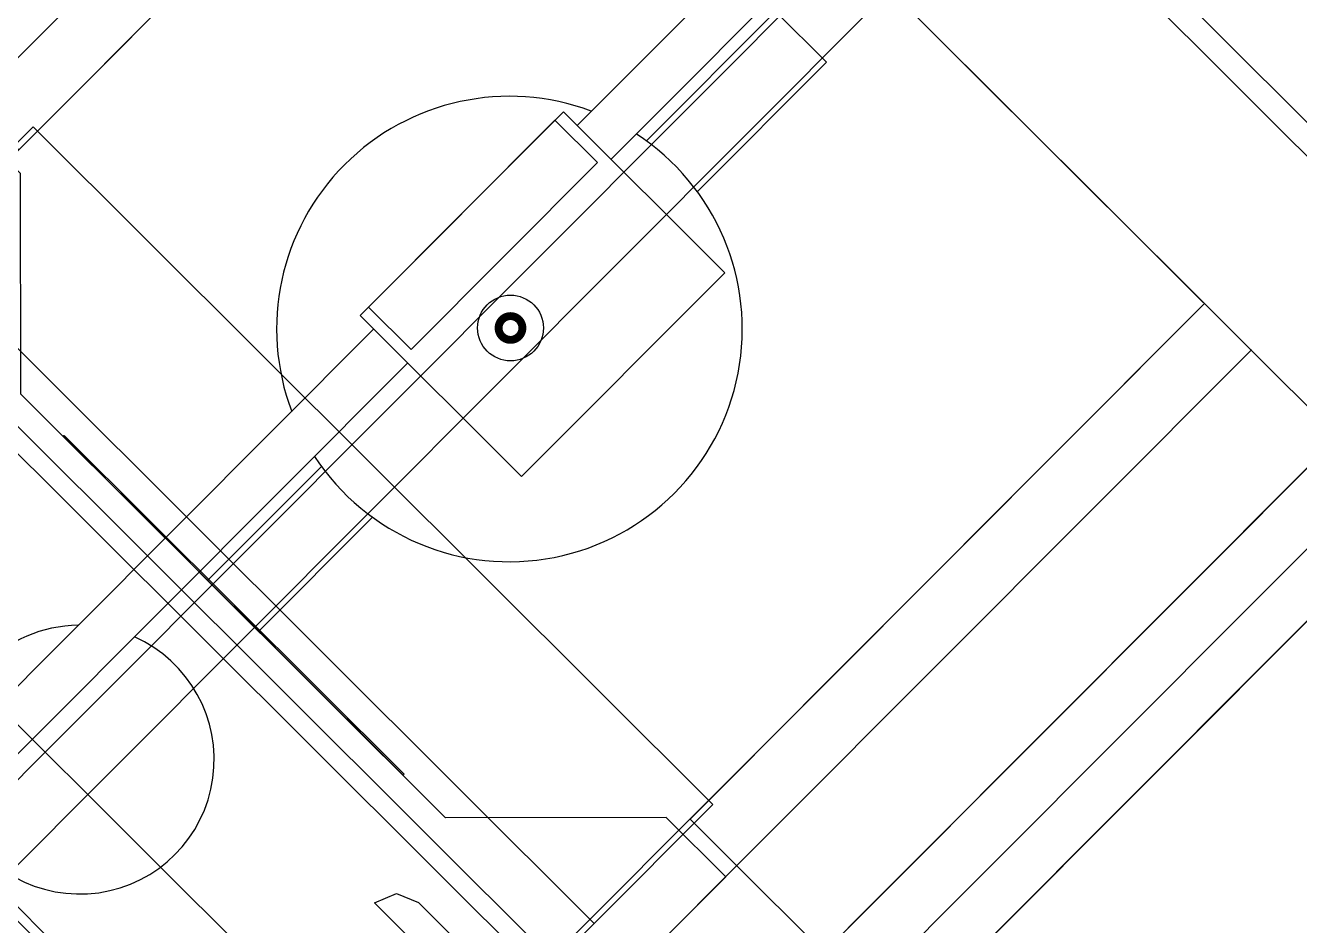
# Model space of a CAD drawing. Header units: millimetres. Extents: x 89237 to 96871, y -22823 to -19192.
# Drawn here: x 91036.3 to 91089.4, y -21250.5 to -21213 of the extents above; entities that cross this region are included whole.
import ezdxf

# ---------------------------------------------------------------- set-up
doc = ezdxf.new("R2010")
doc.units = ezdxf.units.MM
doc.header["$LTSCALE"] = 5
doc.linetypes.add('14.022_CEKIRDEKLER_SAFTLAR_+51.00$0$HIDDEN', pattern=[9.525, 6.35, -3.175])
for name, color, linetype in [('200-EquipBlack-3d', 250, 'Continuous'), ('200-EquipBorder-2d', 9, 'Continuous'), ('200-EquipID-2d', 7, 'Continuous'), ('200-EquipInternal-2d', 252, 'Continuous'), ('200-EquipRed-3d', 1, 'Continuous'), ('200-EquipSteel-3d', 9, 'Continuous')]:
    doc.layers.add(name, color=color, linetype=linetype)
doc.layers.add('200-InsPoint-3D', color=3, linetype='Continuous', plot=False)

# ---------------------------------------------------------------- blocks, each defined once
blk = doc.blocks.new('ELECTROLUX-MC7-BAINMARIE-400')
at = {"layer": '200-EquipInternal-2d'}
blk.add_lwpolyline([(307.5, -605), (92.5, -605, -0.414214), (45, -557.5), (45, -142.5, -0.414214), (92.5, -95), (307.5, -95, -0.414214), (355, -142.5), (355, -557.5, -0.414214)], format="xyb", close=True, dxfattribs=at)
at = {"layer": '200-EquipSteel-3d'}
for points, invisible_edges in [([(400, -80.5, 900), (355, -142.5, 900), (355, -557.5, 900), (400, -655, 900)], 5), ([(92.5, -95, 750), (83.23, -95.91, 750), (83.23, -604.09, 750), (92.5, -605, 750)], 10), ([(307.5, -95, 750), (307.5, -605, 750), (92.5, -605, 750), (92.5, -95, 750)], 5), ([(307.5, -95, 750), (316.77, -95.91, 750), (316.77, -604.09, 750), (307.5, -605, 750)], 10), ([(74.32, -98.62, 750), (66.11, -103.01, 750), (66.11, -596.99, 750), (74.32, -601.38, 750)], 10), ([(83.23, -95.91, 750), (74.32, -98.62, 750), (74.32, -601.38, 750), (83.23, -604.09, 750)], 10), ([(316.77, -95.91, 750), (325.68, -98.62, 750), (325.68, -601.38, 750), (316.77, -604.09, 750)], 10), ([(325.68, -98.62, 750), (333.89, -103.01, 750), (333.89, -596.99, 750), (325.68, -601.38, 750)], 10), ([(333.89, -103.01, 750), (341.09, -108.91, 750), (341.09, -591.09, 750), (333.89, -596.99, 750)], 10), ([(341.09, -108.91, 750), (346.99, -116.11, 750), (346.99, -583.89, 750), (341.09, -591.09, 750)], 10), ([(346.99, -116.11, 750), (351.38, -124.32, 750), (351.38, -575.68, 750), (346.99, -583.89, 750)], 10), ([(351.38, -124.32, 750), (354.09, -133.23, 750), (354.09, -566.77, 750), (351.38, -575.68, 750)], 10), ([(354.09, -133.23, 750), (355, -142.5, 750), (355, -557.5, 750), (354.09, -566.77, 750)], 8)]:
    blk.add_3dface(points, dxfattribs=dict(at, invisible_edges=invisible_edges))
blk.add_3dface([(355, -142.5, 750), (355, -557.5, 750), (355, -557.5, 900), (355, -142.5, 900)], dxfattribs=at)
blk = doc.blocks.new('ELECTROLUX-MC7-BODY400X250')
at = {"layer": '200-EquipBorder-2d'}
blk.add_line((400, 0), (400, -655), dxfattribs=at)
at = {"layer": '200-EquipSteel-3d'}
for points, invisible_edges in [([(400, -655, 650), (400, -102, 724), (400, -2, 900), (400, -655, 900)], 3), ([(400, -102, 724), (400, -655, 650), (400, -102, 650)], 1)]:
    blk.add_3dface(points, dxfattribs=dict(at, invisible_edges=invisible_edges))
blk.add_3dface([(0, -655, 650), (0, -102, 650), (400, -102, 650), (400, -655, 650)], dxfattribs=at)
blk = doc.blocks.new('E7BMEDB000')
for name in ['ELECTROLUX-MC7-BODY400X250', 'ELECTROLUX-MC7-BAINMARIE-400']:
    blk.add_blockref(name, (0, 0))
blk = doc.blocks.new('3E')
at = {"layer": '200-EquipBorder-2d'}
blk.add_lwpolyline([(0, -560), (450, -560), (450, 0), (0, 0)], close=True, dxfattribs=at)
at = {"layer": '200-EquipInternal-2d'}
for points in [[(265, -185), (350, -185), (415, -250), (450, -250), (450, 0), (0, 0), (0, -250)], [(245, -308), (245, -15.5), (265, -15.5), (265, -308)], [(30, -139), (95.95, -139), (92.15, -148.17), (82.97, -151.97), (42.97, -151.97), (33.8, -148.17), (30, -139)], [(0, -250), (35, -250), (100, -185), (245, -185)], [(210, -185), (210, -252.17)], [(240, -252.17), (240, -185)], [(265, -428), (265, -555.5), (245, -555.5), (245, -428)], [(210, -443.83), (210, -520), (240, -520), (240, -443.83)]]:
    blk.add_lwpolyline(points, dxfattribs=at)
blk.add_lwpolyline([(178, -308), (178, -428), (273, -428), (273, -308)], close=True, dxfattribs=at)
at = {"layer": '200-EquipInternal-2d', "const_width": 3.3}
blk.add_lwpolyline([(221.54, -352.17, 1), (228.44, -345.07, 1)], format="xyb", close=True, dxfattribs=at)
at = {"layer": '200-EquipInternal-2d'}
blk.add_circle((224.99, -348.62), 13.7, dxfattribs=at)
for centre, radius, start, end in [((225, -94.5), 56, 69.0752, 290.9248), ((225, -94.5), 56, 315.5847, 44.4153), ((225, -348), 97, 78.1011, 281.8989), ((225, -348), 97, 294.3539, 65.6461)]:
    blk.add_arc(centre, radius, start, end, dxfattribs=at)
at = {"layer": '200-EquipRed-3d', "color": 1}
for points in [[(125, -185.1, 1557.5), (125, -185.6, 1557.5), (325, -185.6, 1557.5), (325, -185.1, 1557.5)], [(325, -185.1, 1537.5), (325, -185.6, 1537.5), (125, -185.6, 1537.5), (125, -185.1, 1537.5)], [(125, -185.6, 1537.5), (125, -185.1, 1537.5), (125, -185.1, 1557.5), (125, -185.6, 1557.5)], [(125, -185.1, 1517.5), (125, -185.6, 1517.5), (325, -185.6, 1517.5), (325, -185.1, 1517.5)], [(325, -185.1, 1497.5), (325, -185.6, 1497.5), (125, -185.6, 1497.5), (125, -185.1, 1497.5)], [(125, -185.6, 1497.5), (125, -185.1, 1497.5), (125, -185.1, 1517.5), (125, -185.6, 1517.5)], [(125, -185.1, 1477.5), (125, -185.6, 1477.5), (325, -185.6, 1477.5), (325, -185.1, 1477.5)], [(325, -185.1, 1457.5), (325, -185.6, 1457.5), (125, -185.6, 1457.5), (125, -185.1, 1457.5)], [(125, -185.6, 1457.5), (125, -185.1, 1457.5), (125, -185.1, 1477.5), (125, -185.6, 1477.5)], [(125, -185.1, 1437.5), (125, -185.6, 1437.5), (325, -185.6, 1437.5), (325, -185.1, 1437.5)], [(325, -185.1, 1417.5), (325, -185.6, 1417.5), (125, -185.6, 1417.5), (125, -185.1, 1417.5)], [(125, -185.6, 1417.5), (125, -185.1, 1417.5), (125, -185.1, 1437.5), (125, -185.6, 1437.5)], [(125, -185.1, 1397.5), (125, -185.6, 1397.5), (325, -185.6, 1397.5), (325, -185.1, 1397.5)], [(325, -185.1, 1377.5), (325, -185.6, 1377.5), (125, -185.6, 1377.5), (125, -185.1, 1377.5)], [(125, -185.6, 1377.5), (125, -185.1, 1377.5), (125, -185.1, 1397.5), (125, -185.6, 1397.5)], [(125, -185.1, 1357.5), (125, -185.6, 1357.5), (325, -185.6, 1357.5), (325, -185.1, 1357.5)], [(325, -185.1, 1337.5), (325, -185.6, 1337.5), (125, -185.6, 1337.5), (125, -185.1, 1337.5)], [(125, -185.6, 1337.5), (125, -185.1, 1337.5), (125, -185.1, 1357.5), (125, -185.6, 1357.5)], [(125, -185.1, 1317.5), (125, -185.6, 1317.5), (325, -185.6, 1317.5), (325, -185.1, 1317.5)], [(325, -185.1, 1297.5), (325, -185.6, 1297.5), (125, -185.6, 1297.5), (125, -185.1, 1297.5)], [(125, -185.6, 1297.5), (125, -185.1, 1297.5), (125, -185.1, 1317.5), (125, -185.6, 1317.5)], [(125, -185.1, 1277.5), (125, -185.6, 1277.5), (325, -185.6, 1277.5), (325, -185.1, 1277.5)], [(325, -185.1, 1257.5), (325, -185.6, 1257.5), (125, -185.6, 1257.5), (125, -185.1, 1257.5)], [(125, -185.6, 1257.5), (125, -185.1, 1257.5), (125, -185.1, 1277.5), (125, -185.6, 1277.5)], [(125, -185.1, 1237.5), (125, -185.6, 1237.5), (325, -185.6, 1237.5), (325, -185.1, 1237.5)], [(325, -185.1, 1217.5), (325, -185.6, 1217.5), (125, -185.6, 1217.5), (125, -185.1, 1217.5)], [(125, -185.6, 1217.5), (125, -185.1, 1217.5), (125, -185.1, 1237.5), (125, -185.6, 1237.5)], [(125, -185.1, 1197.5), (125, -185.6, 1197.5), (325, -185.6, 1197.5), (325, -185.1, 1197.5)], [(325, -185.1, 1177.5), (325, -185.6, 1177.5), (125, -185.6, 1177.5), (125, -185.1, 1177.5)], [(125, -185.6, 1177.5), (125, -185.1, 1177.5), (125, -185.1, 1197.5), (125, -185.6, 1197.5)], [(125, -185.1, 1157.5), (125, -185.6, 1157.5), (325, -185.6, 1157.5), (325, -185.1, 1157.5)], [(325, -185.1, 1137.5), (325, -185.6, 1137.5), (125, -185.6, 1137.5), (125, -185.1, 1137.5)], [(125, -185.6, 1137.5), (125, -185.1, 1137.5), (125, -185.1, 1157.5), (125, -185.6, 1157.5)], [(125, -185.1, 1117.5), (125, -185.6, 1117.5), (325, -185.6, 1117.5), (325, -185.1, 1117.5)], [(325, -185.1, 1097.5), (325, -185.6, 1097.5), (125, -185.6, 1097.5), (125, -185.1, 1097.5)], [(125, -185.6, 1097.5), (125, -185.1, 1097.5), (125, -185.1, 1117.5), (125, -185.6, 1117.5)], [(325, -185.6, 1557.5), (325, -185.1, 1557.5), (325, -185.1, 1537.5), (325, -185.6, 1537.5)], [(325, -185.6, 1517.5), (325, -185.1, 1517.5), (325, -185.1, 1497.5), (325, -185.6, 1497.5)], [(325, -185.6, 1477.5), (325, -185.1, 1477.5), (325, -185.1, 1457.5), (325, -185.6, 1457.5)], [(325, -185.6, 1437.5), (325, -185.1, 1437.5), (325, -185.1, 1417.5), (325, -185.6, 1417.5)], [(325, -185.6, 1397.5), (325, -185.1, 1397.5), (325, -185.1, 1377.5), (325, -185.6, 1377.5)], [(325, -185.6, 1357.5), (325, -185.1, 1357.5), (325, -185.1, 1337.5), (325, -185.6, 1337.5)], [(325, -185.6, 1317.5), (325, -185.1, 1317.5), (325, -185.1, 1297.5), (325, -185.6, 1297.5)], [(325, -185.6, 1277.5), (325, -185.1, 1277.5), (325, -185.1, 1257.5), (325, -185.6, 1257.5)], [(325, -185.6, 1237.5), (325, -185.1, 1237.5), (325, -185.1, 1217.5), (325, -185.6, 1217.5)], [(325, -185.6, 1197.5), (325, -185.1, 1197.5), (325, -185.1, 1177.5), (325, -185.6, 1177.5)], [(325, -185.6, 1157.5), (325, -185.1, 1157.5), (325, -185.1, 1137.5), (325, -185.6, 1137.5)], [(325, -185.6, 1117.5), (325, -185.1, 1117.5), (325, -185.1, 1097.5), (325, -185.6, 1097.5)]]:
    blk.add_3dface(points, dxfattribs=at)
at = {"layer": '200-EquipRed-3d'}
for points in [[(125, -185.6, 1557.5), (325, -185.6, 1557.5), (325, -185.6, 1537.5), (125, -185.6, 1537.5)], [(125, -185.6, 1517.5), (325, -185.6, 1517.5), (325, -185.6, 1497.5), (125, -185.6, 1497.5)], [(125, -185.6, 1477.5), (325, -185.6, 1477.5), (325, -185.6, 1457.5), (125, -185.6, 1457.5)], [(125, -185.6, 1437.5), (325, -185.6, 1437.5), (325, -185.6, 1417.5), (125, -185.6, 1417.5)], [(125, -185.6, 1397.5), (325, -185.6, 1397.5), (325, -185.6, 1377.5), (125, -185.6, 1377.5)], [(125, -185.6, 1357.5), (325, -185.6, 1357.5), (325, -185.6, 1337.5), (125, -185.6, 1337.5)], [(125, -185.6, 1317.5), (325, -185.6, 1317.5), (325, -185.6, 1297.5), (125, -185.6, 1297.5)], [(125, -185.6, 1277.5), (325, -185.6, 1277.5), (325, -185.6, 1257.5), (125, -185.6, 1257.5)], [(125, -185.6, 1237.5), (325, -185.6, 1237.5), (325, -185.6, 1217.5), (125, -185.6, 1217.5)], [(125, -185.6, 1197.5), (325, -185.6, 1197.5), (325, -185.6, 1177.5), (125, -185.6, 1177.5)], [(125, -185.6, 1157.5), (325, -185.6, 1157.5), (325, -185.6, 1137.5), (125, -185.6, 1137.5)], [(125, -185.6, 1117.5), (325, -185.6, 1117.5), (325, -185.6, 1097.5), (125, -185.6, 1097.5)]]:
    blk.add_3dface(points, dxfattribs=at)
at = {"layer": '200-EquipSteel-3d'}
for points in [[(27.5, -560, 850), (27.5, -86.5, 850), (27.5, -86.5, 906), (27.5, -560, 906)], [(27.5, -86.5, 906), (422.5, -86.5, 906), (422.5, -86.5, 850), (27.5, -86.5, 850)], [(27.5, -86.5, 850), (422.5, -86.5, 850), (422.5, -560, 850), (27.5, -560, 850)], [(422.5, -560, 850), (422.5, -86.5, 850), (422.5, -86.5, 906), (422.5, -560, 906)], [(25, -166.5, 1677), (25, -174.5, 1677), (425, -174.5, 1677), (425, -166.5, 1677)], [(25, -174.5, 1677), (25, -174.5, 1697), (425, -174.5, 1697), (425, -174.5, 1677)], [(25, -174.5, 1697), (425, -174.5, 1697), (425, -197.5, 1697), (25, -197.5, 1697)], [(425, -197.5, 1697), (25, -197.5, 1697), (25, -197.5, 1657), (425, -197.5, 1657)], [(25, -197.5, 1657), (425, -197.5, 1657), (425, -267.5, 1585.59), (25, -267.5, 1585.59)], [(27.5, -560, 906), (-75, -560, 906), (-75, -256.5, 906), (27.5, -256.5, 906)], [(-75, -256.5, 906), (-75, -256.5, 923), (-75, -560, 923), (-75, -560, 906)], [(422.5, -560, 906), (525, -560, 906), (525, -256.5, 906), (422.5, -256.5, 906)], [(425, -267.5, 1585.59), (25, -267.5, 1585.59), (25, -267.5, 1577.59), (425, -267.5, 1577.59)], [(273, -423, 1764), (248, -423, 1764), (248, -313, 1764), (273, -313, 1764)], [(273, -313, 1687.5), (273, -398, 1687.5), (273, -423, 1764), (273, -313, 1764)], [(27.5, -560, 906), (422.5, -560, 906), (422.5, -560, 850), (27.5, -560, 850)]]:
    blk.add_3dface(points, dxfattribs=at)
at = {"layer": '200-InsPoint-3D'}
blk.add_point((0, -560), dxfattribs=at)
at = {"layer": '200-EquipSteel-3d'}
mesh = blk.add_polyface(dxfattribs=at)
corners = [(237.5, -30, 942), (237.5, -550, 942), (237.5, -550, 967), (237.5, -30, 967), (212.5, -30, 942), (212.5, -550, 942), (212.5, -550, 967), (212.5, -30, 967)]
mesh.append_faces([[corners[k] for k in face] for face in [(0, 3, 2, 1), (4, 5, 6, 7), (0, 1, 5, 4), (3, 7, 6, 2), (0, 4, 7, 3), (1, 2, 6, 5)]])
mesh = blk.add_polyface(dxfattribs=at)
corners = [(273, -308, 1764), (273, -428, 1764), (273, -428, 1834), (273, -308, 1834), (178, -308, 1764), (178, -428, 1764), (178, -428, 1834), (178, -308, 1834)]
mesh.append_faces([[corners[k] for k in face] for face in [(0, 3, 2, 1), (4, 5, 6, 7), (0, 1, 5, 4), (3, 7, 6, 2), (0, 4, 7, 3), (1, 2, 6, 5)]])
blk = doc.blocks.new('HB4CU')
at = {"layer": '200-EquipBlack-3d'}
blk.add_3dface([(92.57, -692.13, 789.29), (160.06, -692.13, 789.29), (160.06, -677.99, 803.43), (92.57, -677.99, 803.43)], dxfattribs=at)
at = {"layer": '200-EquipBorder-2d'}
blk.add_lwpolyline([(0, -700), (1238, -700), (1238, 0), (0, 0)], close=True, dxfattribs=at)
at = {"layer": '200-EquipSteel-3d'}
for points in [[(0, 0, 1000), (0, 0, 850), (1238, 0, 850), (1238, 0, 1000)], [(0, 0, 1000), (1238, 0, 1000), (1238, -30, 1000), (0, -30, 1000)], [(0, -700, 900), (0, -700, 850), (0, 0, 850), (0, 0, 900)], [(0, -700, 850), (0, -700, 850), (0, -700, 850), (0, 0, 850)], [(0, 0, 900), (0, 0, 850), (1238, 0, 850), (1238, 0, 900)], [(0, 0, 850), (0, -700, 850), (1238, -700, 850), (1238, 0, 850)], [(1238, 0, 900), (1238, 0, 900), (0, 0, 900)], [(1238, 0, 900), (1238, -700, 900), (0, -700, 900), (0, 0, 900)], [(0, -635, 850), (0, -635, 200), (0, 0, 200), (0, 0, 850)], [(0, -635, 200), (0, -635, 200), (0, -635, 200), (0, 0, 200)], [(0, 0, 850), (0, 0, 200), (1238, 0, 200), (1238, 0, 850)], [(0, 0, 200), (0, -635, 200), (1238, -635, 200), (1238, 0, 200)], [(1238, 0, 850), (1238, 0, 850), (0, 0, 850)], [(1238, 0, 850), (1238, -635, 850), (0, -635, 850), (0, 0, 850)], [(0, -30, 1000), (1238, -30, 1000), (1238, -30, 915), (0, -30, 915)], [(1238, -635, 850), (1238, -635, 200), (0, -635, 200), (0, -635, 850)], [(1238, -635, 200), (1238, -635, 200), (0, -635, 200)], [(10, -645, 835), (10, -645, 230), (243, -645, 230), (243, -645, 835)], [(10, -645, 230), (10, -700, 230), (243, -700, 230), (243, -645, 230)], [(243, -645, 835), (243, -645, 835), (10, -645, 835)], [(243, -645, 835), (243, -700, 780), (10, -700, 780), (10, -645, 835)], [(1238, -700, 900), (1238, -700, 850), (0, -700, 850), (0, -700, 900)], [(1238, -700, 850), (1238, -700, 850), (0, -700, 850)], [(243, -700, 780), (243, -700, 230), (10, -700, 230), (10, -700, 780)], [(243, -700, 230), (243, -700, 230), (10, -700, 230)]]:
    blk.add_3dface(points, dxfattribs=at)
at = {"layer": '200-InsPoint-3D', "flags": 9}
blk.add_attdef('DISTANG', (0, 0), '', height=1, dxfattribs=at)

msp = doc.modelspace()

# ---------------------------------------------------------------- linework, layer by layer
at = {"layer": '200-EquipID-2d', "linetype": '14.022_CEKIRDEKLER_SAFTLAR_+51.00$0$HIDDEN'}
msp.add_lwpolyline([(91259.082, -21472.291), (91327.392, -21403.815), (90797.413, -20875.118), (90729.103, -20943.593)], close=True, dxfattribs=at)

# ---------------------------------------------------------------- block references
at = {"xscale": 0.09999999999834941, "yscale": 0.09999999999834941, "zscale": 0.1, "rotation": 135.0775352088183}
for name, p in [('HB4CU', (91051.332, -21269.858)), ('3E', (91047.798, -21266.146)), ('E7BMEDB000', (91079.655, -21298.104))]:
    msp.add_blockref(name, p, dxfattribs=at)

doc.saveas('drawing.dxf')
